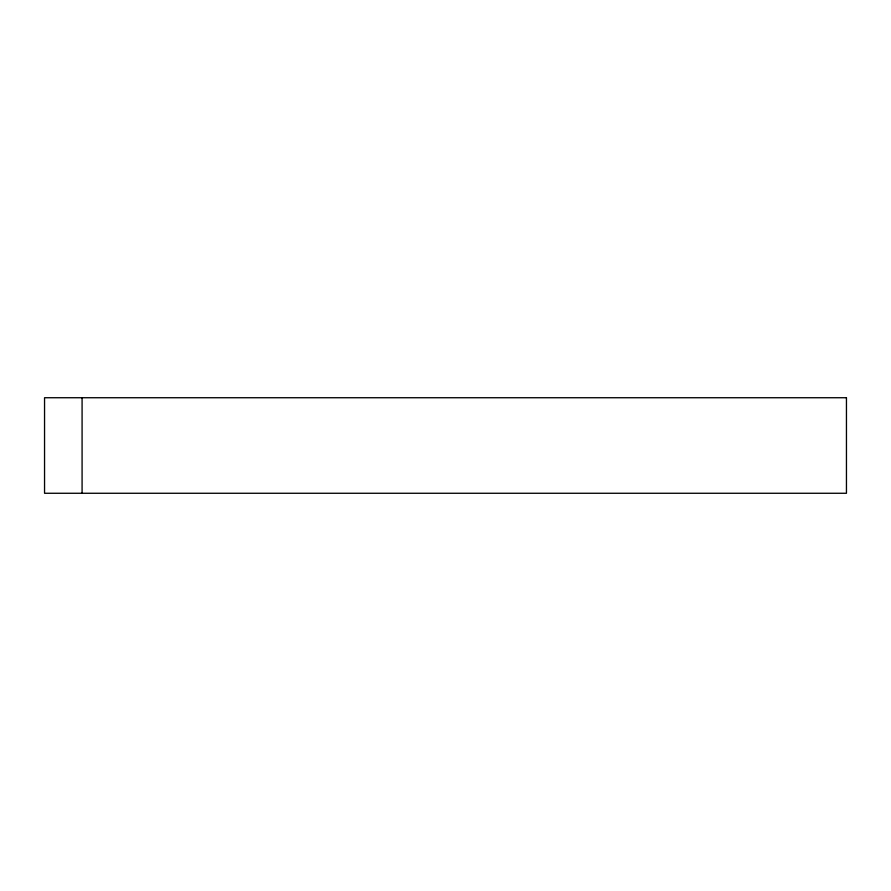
<?xml version="1.0" encoding="UTF-8"?>
<svg xmlns="http://www.w3.org/2000/svg" width="891" height="891" viewBox="0 0 891 891"><rect width="100%" height="100%" fill="white"/><g stroke="black" fill="none" stroke-linecap="round" stroke-linejoin="round"><path stroke-width="1.34" d="M82.083 397.731L82.083 493.269M846.45 397.731L44.55 397.731L44.55 493.269L846.45 493.269L846.45 397.731"/></g></svg>
